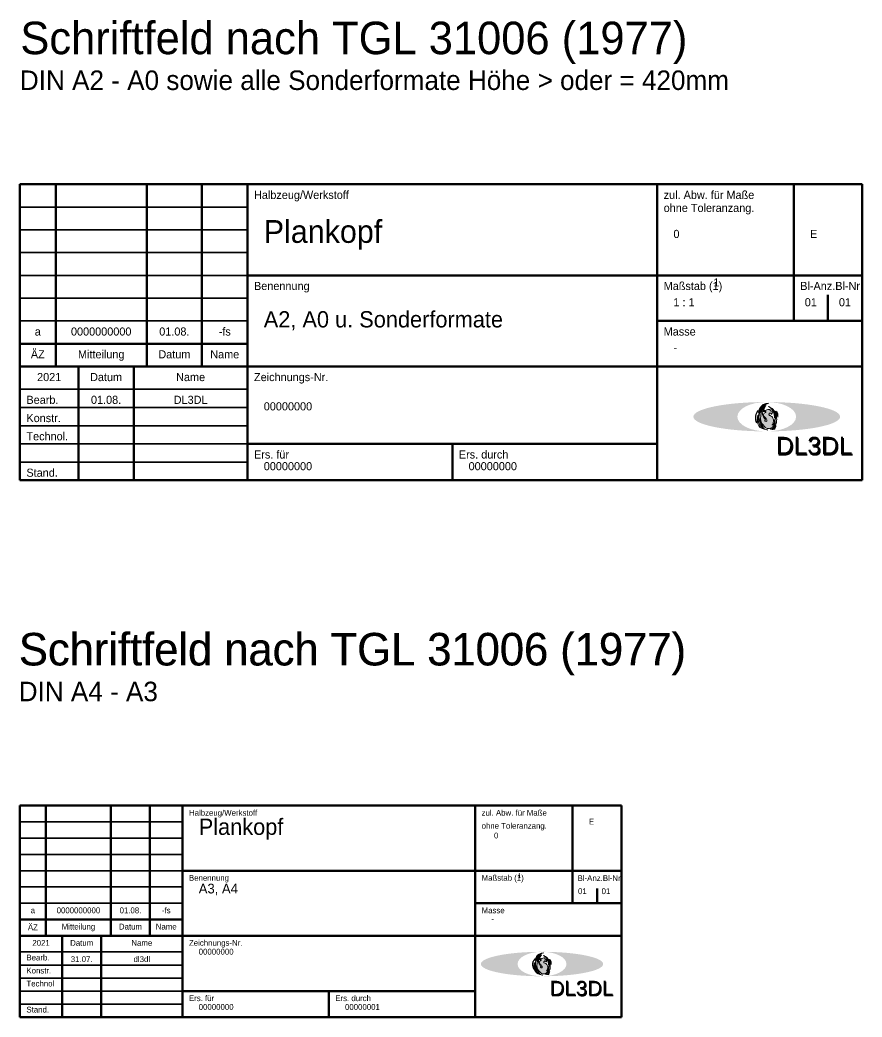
# Model space of a CAD drawing. Header units: millimetres. Extents: x -10 to 4154, y -219 to 3798.
# Drawn here: x 499.9 to 758.9, y -165 to 141.5 of the extents above; entities that cross this region are included whole.
import ezdxf
from ezdxf.enums import TextEntityAlignment as Align

# ---------------------------------------------------------------- set-up
doc = ezdxf.new("R2010")
doc.units = ezdxf.units.MM
for name, color, linetype, lineweight, true_color in [('_Logo_A_oval', 1, 'Continuous', 5, 0xff0000), ('_Logo_B_oval', 30, 'Continuous', 5, 0xff7f00), ('_Logo_C_oval', 16, 'Continuous', 5, 0x4c0000), ('_Logo_Phoenix', 96, 'Continuous', 5, 0x004c00), ('_Logo_Text1', 5, 'Continuous', 5, 0x0000ff), ('_Logo_Text2', 1, 'Continuous', 5, 0xff0000), ('Begrenzungslinie Felder', 5, 'Continuous', 50, 0x0000ff), ('Begrenzungslinie Schriftfeld', 30, 'Continuous', 100, 0xff7f00), ('Legende', 7, 'Continuous', 5, 0x000000), ('PK_Txt_ausgef', 3, 'Continuous', 5, 0x00ff00), ('Text_Ausgef', 3, 'Continuous', 5, 0x00ff00), ('Text_Vorgabe', 1, 'Continuous', 5, 0xff0000), ('Zeilenlinie', 134, 'Continuous', 35, 0x008080)]:
    doc.layers.add(name, color=color, linetype=linetype, lineweight=lineweight, true_color=true_color)
doc.styles.add('textstyle132', font='')
doc.styles.add('textstyle133', font='')
doc.styles.add('textstyle146', font='')
doc.styles.add('textstyle321', font='')
doc.styles.add('textstyle322', font='')
doc.styles.add('textstyle326', font='')
doc.styles.add('textstyle346', font='')
doc.styles.add('textstyle348', font='')
doc.styles.add('textstyle349', font='')
doc.styles.add('textstyle350', font='')
doc.styles.add('textstyle352', font='')
doc.styles.add('textstyle354', font='')
doc.styles.add('textstyle356', font='')
doc.styles.add('textstyle357', font='')
doc.styles.add('textstyle358', font='')
doc.styles.add('textstyle360', font='')
doc.styles.add('textstyle362', font='')
doc.styles.add('textstyle364', font='')
doc.styles.add('textstyle365', font='')
doc.styles.add('textstyle367', font='')
doc.styles.add('textstyle368', font='')
doc.styles.add('textstyle370', font='')
doc.styles.add('textstyle372', font='')
doc.styles.add('textstyle373', font='')
doc.styles.add('textstyle374', font='')
doc.styles.add('textstyle375', font='')
doc.styles.add('textstyle376', font='')
doc.styles.add('textstyle378', font='')
doc.styles.add('textstyle379', font='')
doc.styles.add('textstyle381', font='')
doc.styles.add('textstyle382', font='')
doc.styles.add('textstyle384', font='')
doc.styles.add('textstyle385', font='')
doc.styles.add('textstyle387', font='')
doc.styles.add('textstyle388', font='')
doc.styles.add('textstyle390', font='')
doc.styles.add('textstyle391', font='')
doc.styles.add('textstyle393', font='')
doc.styles.add('textstyle395', font='')
doc.styles.add('textstyle397', font='')
doc.styles.add('textstyle399', font='')
doc.styles.add('textstyle401', font='')
doc.styles.add('textstyle403', font='')
doc.styles.add('textstyle405', font='')
doc.styles.add('textstyle407', font='')
doc.styles.add('textstyle409', font='')
doc.styles.add('textstyle411', font='')
doc.styles.add('textstyle413', font='')
doc.styles.add('textstyle415', font='')
doc.styles.add('textstyle417', font='')
doc.styles.add('textstyle419', font='')
doc.styles.add('textstyle421', font='')
doc.styles.add('textstyle423', font='')
doc.styles.add('textstyle425', font='')
doc.styles.add('textstyle427', font='')
doc.styles.add('textstyle428', font='')
doc.styles.add('textstyle430', font='')
doc.styles.add('textstyle432', font='')
doc.styles.add('textstyle437', font='')
doc.styles.add('textstyle438', font='')
doc.styles.add('textstyle440', font='')
doc.styles.add('textstyle462', font='')
doc.styles.add('textstyle463', font='')
doc.styles.add('textstyle464', font='')
doc.styles.add('textstyle465', font='')
doc.styles.add('textstyle473', font='')
doc.styles.add('textstyle475', font='')
doc.styles.add('textstyle477', font='')
doc.styles.add('textstyle479', font='')
doc.styles.add('textstyle483', font='')
doc.styles.add('textstyle486', font='')
doc.styles.add('textstyle488', font='')
doc.styles.add('textstyle490', font='')
doc.styles.add('textstyle492', font='')
doc.styles.add('textstyle494', font='')
doc.styles.add('textstyle496', font='')
doc.styles.add('textstyle498', font='')
doc.styles.add('textstyle500', font='')
doc.styles.add('textstyle502', font='')
doc.styles.add('textstyle504', font='')
doc.styles.add('textstyle506', font='')
doc.styles.add('textstyle508', font='')
doc.styles.add('textstyle510', font='')
doc.styles.add('textstyle512', font='')
doc.styles.add('textstyle514', font='')
doc.styles.add('textstyle516', font='')
doc.styles.get('textstyle132').set_extended_font_data('TGL 31034-1')
doc.styles.get('textstyle133').set_extended_font_data('TGL 31034-1')
doc.styles.get('textstyle146').set_extended_font_data('TGL 31034-1')
doc.styles.get('textstyle321').set_extended_font_data('TGL 31034-1')
doc.styles.get('textstyle322').set_extended_font_data('TGL 31034-1')
doc.styles.get('textstyle326').set_extended_font_data('TGL 31034-1')
doc.styles.get('textstyle346').set_extended_font_data('TGL 31034-1')
doc.styles.get('textstyle348').set_extended_font_data('TGL 31034-1')
doc.styles.get('textstyle349').set_extended_font_data('TGL 31034-1')
doc.styles.get('textstyle350').set_extended_font_data('TGL 31034-1')
doc.styles.get('textstyle352').set_extended_font_data('TGL 31034-1')
doc.styles.get('textstyle354').set_extended_font_data('TGL 31034-1')
doc.styles.get('textstyle356').set_extended_font_data('TGL 31034-1')
doc.styles.get('textstyle357').set_extended_font_data('TGL 31034-1')
doc.styles.get('textstyle358').set_extended_font_data('TGL 31034-1')
doc.styles.get('textstyle360').set_extended_font_data('TGL 31034-1')
doc.styles.get('textstyle362').set_extended_font_data('TGL 31034-1')
doc.styles.get('textstyle364').set_extended_font_data('TGL 31034-1')
doc.styles.get('textstyle365').set_extended_font_data('TGL 31034-1')
doc.styles.get('textstyle367').set_extended_font_data('TGL 31034-1')
doc.styles.get('textstyle368').set_extended_font_data('TGL 31034-1')
doc.styles.get('textstyle370').set_extended_font_data('TGL 31034-1')
doc.styles.get('textstyle372').set_extended_font_data('TGL 31034-1')
doc.styles.get('textstyle373').set_extended_font_data('TGL 31034-1')
doc.styles.get('textstyle374').set_extended_font_data('TGL 31034-1')
doc.styles.get('textstyle375').set_extended_font_data('TGL 31034-1')
doc.styles.get('textstyle376').set_extended_font_data('TGL 31034-1')
doc.styles.get('textstyle378').set_extended_font_data('TGL 31034-1')
doc.styles.get('textstyle379').set_extended_font_data('TGL 31034-1')
doc.styles.get('textstyle381').set_extended_font_data('TGL 31034-1')
doc.styles.get('textstyle382').set_extended_font_data('TGL 31034-1')
doc.styles.get('textstyle384').set_extended_font_data('TGL 31034-1')
doc.styles.get('textstyle385').set_extended_font_data('TGL 31034-1')
doc.styles.get('textstyle387').set_extended_font_data('TGL 31034-1')
doc.styles.get('textstyle388').set_extended_font_data('TGL 31034-1')
doc.styles.get('textstyle390').set_extended_font_data('TGL 31034-1')
doc.styles.get('textstyle391').set_extended_font_data('TGL 31034-1')
doc.styles.get('textstyle393').set_extended_font_data('TGL 31034-1')
doc.styles.get('textstyle395').set_extended_font_data('TGL 31034-1')
doc.styles.get('textstyle397').set_extended_font_data('TGL 31034-1')
doc.styles.get('textstyle399').set_extended_font_data('TGL 31034-1')
doc.styles.get('textstyle401').set_extended_font_data('TGL 31034-1')
doc.styles.get('textstyle403').set_extended_font_data('TGL 31034-1')
doc.styles.get('textstyle405').set_extended_font_data('TGL 31034-1')
doc.styles.get('textstyle407').set_extended_font_data('TGL 31034-1')
doc.styles.get('textstyle409').set_extended_font_data('TGL 31034-1')
doc.styles.get('textstyle411').set_extended_font_data('TGL 31034-1')
doc.styles.get('textstyle413').set_extended_font_data('TGL 31034-1')
doc.styles.get('textstyle415').set_extended_font_data('TGL 31034-1')
doc.styles.get('textstyle417').set_extended_font_data('TGL 31034-1')
doc.styles.get('textstyle419').set_extended_font_data('TGL 31034-1')
doc.styles.get('textstyle421').set_extended_font_data('TGL 31034-1')
doc.styles.get('textstyle423').set_extended_font_data('TGL 31034-1')
doc.styles.get('textstyle425').set_extended_font_data('TGL 31034-1')
doc.styles.get('textstyle427').set_extended_font_data('TGL 31034-1')
doc.styles.get('textstyle428').set_extended_font_data('TGL 31034-1')
doc.styles.get('textstyle430').set_extended_font_data('TGL 31034-1')
doc.styles.get('textstyle432').set_extended_font_data('TGL 31034-1')
doc.styles.get('textstyle437').set_extended_font_data('TGL 31034-1')
doc.styles.get('textstyle438').set_extended_font_data('TGL 31034-1')
doc.styles.get('textstyle440').set_extended_font_data('TGL 31034-1')
doc.styles.get('textstyle462').set_extended_font_data('Arial')
doc.styles.get('textstyle463').set_extended_font_data('Arial')
doc.styles.get('textstyle464').set_extended_font_data('Arial')
doc.styles.get('textstyle465').set_extended_font_data('Arial')
doc.styles.get('textstyle473').set_extended_font_data('TGL 31034-1')
doc.styles.get('textstyle475').set_extended_font_data('TGL 31034-1')
doc.styles.get('textstyle477').set_extended_font_data('TGL 31034-1')
doc.styles.get('textstyle479').set_extended_font_data('TGL 31034-1')
doc.styles.get('textstyle483').set_extended_font_data('TGL 31034-1')
doc.styles.get('textstyle486').set_extended_font_data('TGL 31034-1')
doc.styles.get('textstyle488').set_extended_font_data('TGL 31034-1')
doc.styles.get('textstyle490').set_extended_font_data('TGL 31034-1')
doc.styles.get('textstyle492').set_extended_font_data('TGL 31034-1')
doc.styles.get('textstyle494').set_extended_font_data('TGL 31034-1')
doc.styles.get('textstyle496').set_extended_font_data('TGL 31034-1')
doc.styles.get('textstyle498').set_extended_font_data('TGL 31034-1')
doc.styles.get('textstyle500').set_extended_font_data('TGL 31034-1')
doc.styles.get('textstyle502').set_extended_font_data('TGL 31034-1')
doc.styles.get('textstyle504').set_extended_font_data('TGL 31034-1')
doc.styles.get('textstyle506').set_extended_font_data('TGL 31034-1')
doc.styles.get('textstyle508').set_extended_font_data('TGL 31034-1')
doc.styles.get('textstyle510').set_extended_font_data('TGL 31034-1')
doc.styles.get('textstyle512').set_extended_font_data('TGL 31034-1')
doc.styles.get('textstyle514').set_extended_font_data('TGL 31034-1')
doc.styles.get('textstyle516').set_extended_font_data('TGL 31034-1')

msp = doc.modelspace()

# ---------------------------------------------------------------- hatches: boundary and pattern name
at = {"layer": '_Logo_A_oval'}
h = msp.add_hatch(color=256, dxfattribs=at)
edge = h.paths.add_edge_path()
edge.add_ellipse((729.57, 19.56), major_axis=(9.03, 0), ratio=0.5, start_angle=0, end_angle=360)
edge = h.paths.add_edge_path()
edge.add_ellipse((729.57, 19.56), major_axis=(13.54, 0), ratio=0.333333, start_angle=0, end_angle=360)
h = msp.add_hatch(color=256, dxfattribs=at)
edge = h.paths.add_edge_path()
edge.add_ellipse((660.45, -148.7), major_axis=(7.52, 0), ratio=0.5, start_angle=0, end_angle=360)
edge = h.paths.add_edge_path()
edge.add_ellipse((660.45, -148.7), major_axis=(11.29, 0), ratio=0.333333, start_angle=0, end_angle=360)
at = {"layer": '_Logo_B_oval'}
h = msp.add_hatch(color=256, dxfattribs=at)
edge = h.paths.add_edge_path()
edge.add_ellipse((729.57, 19.56), major_axis=(13.54, 0), ratio=0.333333, start_angle=0, end_angle=360)
edge = h.paths.add_edge_path()
edge.add_ellipse((729.57, 19.56), major_axis=(18.06, 0), ratio=0.25, start_angle=0, end_angle=360)
h = msp.add_hatch(color=256, dxfattribs=at)
edge = h.paths.add_edge_path()
edge.add_ellipse((660.45, -148.7), major_axis=(11.29, 0), ratio=0.333333, start_angle=0, end_angle=360)
edge = h.paths.add_edge_path()
edge.add_ellipse((660.45, -148.7), major_axis=(15.05, 0), ratio=0.25, start_angle=0, end_angle=360)
at = {"layer": '_Logo_C_oval'}
h = msp.add_hatch(color=256, dxfattribs=at)
edge = h.paths.add_edge_path()
edge.add_ellipse((729.57, 19.56), major_axis=(18.06, 0), ratio=0.25, start_angle=0, end_angle=360)
edge = h.paths.add_edge_path()
edge.add_ellipse((729.57, 19.56), major_axis=(22.57, 0), ratio=0.2, start_angle=0, end_angle=360)
h = msp.add_hatch(color=256, dxfattribs=at)
edge = h.paths.add_edge_path()
edge.add_ellipse((660.45, -148.7), major_axis=(15.05, 0), ratio=0.25, start_angle=0, end_angle=360)
edge = h.paths.add_edge_path()
edge.add_ellipse((660.45, -148.7), major_axis=(18.81, 0), ratio=0.2, start_angle=0, end_angle=360)
at = {"layer": '_Logo_Phoenix'}
h = msp.add_hatch(color=256, dxfattribs=at)
edge = h.paths.add_edge_path()
edge.add_spline(control_points=[(726.95, 21.47), (725.51, 20.1), (726.2, 17.8), (726.52, 17.65)], knot_values=[0, 0, 0, 0, 1, 1, 1, 1], degree=3, periodic=0)
edge.add_spline(control_points=[(726.52, 17.65), (726.42, 17.73), (725.72, 20.03), (726.95, 21.47)], knot_values=[0, 0, 0, 0, 1, 1, 1, 1], degree=3, periodic=0)
h = msp.add_hatch(color=256, dxfattribs=at)
edge = h.paths.add_edge_path()
edge.add_spline(control_points=[(728.9, 18.99), (729.27, 18.76), (729.01, 18.34), (729.01, 18.34), (729.01, 18.34), (729.1, 18.12), (729.67, 18.11), (729.58, 18.64), (729.47, 18.99), (729, 19.46), (728.63, 19.77), (728.5, 20.19), (728.77, 20.63), (729.22, 20.92), (729.3, 21.04), (729.24, 21.19), (728.98, 21.18), (728.75, 21.12), (728.56, 21.23), (728.61, 21.54), (728.9, 21.69), (728.91, 21.71), (728.91, 21.69), (728.83, 21.56), (728.7, 21.46), (728.81, 21.36), (729.15, 21.46), (729.56, 21.68), (730.29, 21.83), (730.55, 21.8), (730.59, 21.73), (730.62, 21.5), (730.53, 21.31), (730.89, 21.34), (731.14, 21.23), (731.34, 21.02), (731.3, 20.68), (731.06, 20.37), (730.96, 20.3), (730.96, 20.3), (730.94, 20.48), (730.88, 20.66), (730.67, 20.71), (730.37, 20.66), (730.24, 20.37), (730.25, 20.02), (730.51, 19.91), (731.04, 19.72), (731.3, 19.4)], knot_values=[0, 0, 0, 0, 1, 2, 3, 4, 5, 6, 7, 8, 9, 10, 11, 12, 13, 14, 15, 16, 17, 18, 19, 20, 21, 22, 23, 24, 25, 26, 27, 28, 29, 30, 31, 32, 33, 34, 35, 36, 37, 38, 39, 40, 41, 42, 43, 44, 45, 46, 46, 46, 46], degree=3, periodic=0)
edge.add_spline(control_points=[(731.3, 19.4), (731.54, 18.98), (731.71, 18.39), (731.61, 17.82), (731.41, 17.31), (731.22, 16.99), (731.22, 16.99), (731.84, 17.36), (732.01, 18), (732, 18.49), (731.94, 18.62), (732.12, 18.3), (732.14, 17.72), (732.03, 17.36), (731.53, 16.43), (731, 16.09), (730.41, 15.93), (729.7, 15.92), (729.26, 16.14), (729.26, 16.14), (729.26, 16.14)], knot_values=[0, 0, 0, 0, 1, 2, 3, 4, 5, 6, 7, 8, 9, 10, 11, 12, 13, 14, 15, 16, 17, 18, 18, 18, 18], degree=3, periodic=0)
edge.add_spline(control_points=[(729.26, 16.14), (729.26, 16.14), (729.2, 16.11), (725.72, 20.1), (729.33, 22.98)], knot_values=[0, 0, 0, 0, 1, 2, 2, 2, 2], degree=3, periodic=0)
edge.add_spline(control_points=[(729.33, 22.98), (727.74, 20.93), (728.9, 18.99), (728.9, 18.99), (728.9, 18.99), (728.9, 18.99), (728.9, 18.99)], knot_values=[0, 0, 0, 0, 1, 2, 3, 4, 4, 4, 4], degree=3, periodic=0)
h = msp.add_hatch(color=256, dxfattribs=at)
edge = h.paths.add_edge_path()
edge.add_spline(control_points=[(728.79, 23.05), (727.01, 19.57), (728.67, 15.95), (728.66, 15.94), (728.66, 15.94), (726.09, 19.62), (728.79, 23.04), (728.79, 23.05), (728.79, 23.05)], knot_values=[0, 0, 0, 0, 1, 2, 3, 4, 5, 6, 6, 6, 6], degree=3, periodic=0)
h = msp.add_hatch(color=256, dxfattribs=at)
edge = h.paths.add_edge_path()
edge.add_spline(control_points=[(730.25, 23.69), (727.86, 23.11), (726.98, 20.82), (726.98, 20.82)], knot_values=[0, 0, 0, 0, 1, 1, 1, 1], degree=3, periodic=0)
edge.add_spline(control_points=[(726.98, 20.82), (727.01, 20.99), (727.33, 23.68), (730.25, 23.69)], knot_values=[0, 0, 0, 0, 1, 1, 1, 1], degree=3, periodic=0)
h = msp.add_hatch(color=256, dxfattribs=at)
edge = h.paths.add_edge_path()
edge.add_spline(control_points=[(731.84, 20.28), (731.89, 19.99), (731.92, 19.76), (731.95, 19.4), (731.95, 19.12), (731.95, 19.12), (731.95, 19.12), (732.08, 19.5), (732.08, 19.95), (731.98, 20.75), (731.73, 21.49), (731.51, 21.85), (730.9, 22.35), (730.09, 22.71), (730.09, 22.71), (730.09, 22.71)], knot_values=[0, 0, 0, 0, 1, 2, 3, 4, 5, 6, 7, 8, 9, 10, 11, 12, 13, 13, 13, 13], degree=3, periodic=0)
edge.add_spline(control_points=[(730.09, 22.71), (730.58, 22.46), (730.85, 22.18), (731.15, 21.81), (731.44, 21.42), (731.71, 20.8), (731.84, 20.28)], knot_values=[0, 0, 0, 0, 1, 2, 3, 4, 4, 4, 4], degree=3, periodic=0)
h = msp.add_hatch(color=256, dxfattribs=at)
edge = h.paths.add_edge_path()
edge.add_spline(control_points=[(732.62, 18.34), (732.59, 17.89), (732.45, 17.28), (732.26, 16.93), (731.83, 16.53), (731.58, 16.3), (731.58, 16.3), (731.76, 16.6), (731.99, 16.99), (732.13, 17.36), (732.14, 17.72), (731.98, 18.54)], knot_values=[0, 0, 0, 0, 1, 2, 3, 4, 5, 6, 7, 8, 9, 9, 9, 9], degree=3, periodic=0)
edge.add_spline(control_points=[(731.98, 18.54), (732.21, 18.66), (732.26, 18.91), (732.28, 19.67), (732.24, 20.35), (732.22, 20.72), (731.99, 21.45), (731.85, 21.55), (732.26, 21.03), (732.39, 20.67), (732.53, 20.16), (732.6, 19.66), (732.63, 18.98), (732.62, 18.34)], knot_values=[0, 0, 0, 0, 1, 2, 3, 4, 5, 6, 7, 8, 9, 10, 11, 11, 11, 11], degree=3, periodic=0)
h = msp.add_hatch(color=256, dxfattribs=at)
edge = h.paths.add_edge_path()
edge.add_spline(control_points=[(726.78, 20.03), (726.87, 16.63), (729.83, 15.46), (729.83, 15.46), (729.83, 15.46), (726.5, 16.28), (726.81, 19.99), (726.81, 19.99), (726.78, 20.03)], knot_values=[0, 0, 0, 0, 1, 2, 3, 4, 5, 6, 6, 6, 6], degree=3, periodic=0)
h = msp.add_hatch(color=256, dxfattribs=at)
edge = h.paths.add_edge_path()
edge.add_spline(control_points=[(732.93, 19.38), (732.93, 19.86), (732.86, 20.17), (732.79, 20.53), (732.64, 20.82), (732.32, 21.28), (732.32, 21.28), (732.32, 21.28)], knot_values=[0, 0, 0, 0, 1, 2, 3, 4, 5, 5, 5, 5], degree=3, periodic=0)
edge.add_spline(control_points=[(732.32, 21.28), (733.08, 20.9), (732.93, 19.38), (732.93, 19.38), (732.93, 19.38)], knot_values=[0, 0, 0, 0, 1, 2, 2, 2, 2], degree=3, periodic=0)
h = msp.add_hatch(color=256, dxfattribs=at)
edge = h.paths.add_edge_path()
edge.add_spline(control_points=[(730.77, 15.78), (731.09, 15.64), (731.63, 15.63), (731.92, 15.72), (732.18, 16.01), (732.35, 16.42), (732.37, 16.72), (732.4, 16.86), (732.4, 16.86), (732.4, 16.86), (732.3, 16.59), (732.21, 16.5), (732, 16.23), (731.76, 16.07), (731.54, 15.98), (731.21, 15.87), (730.88, 15.85), (730.77, 15.85), (730.65, 15.86), (730.65, 15.85), (730.65, 15.85), (730.72, 15.8), (730.77, 15.78), (730.77, 15.78), (730.77, 15.78)], knot_values=[0, 0, 0, 0, 1, 2, 3, 4, 5, 6, 7, 8, 9, 10, 11, 12, 13, 14, 15, 16, 17, 18, 19, 20, 21, 22, 22, 22, 22], degree=3, periodic=0)
h = msp.add_hatch(color=256, dxfattribs=at)
edge = h.paths.add_edge_path()
edge.add_spline(control_points=[(658.27, -147.11), (657.07, -148.25), (657.65, -150.16), (657.91, -150.29)], knot_values=[0, 0, 0, 0, 1, 1, 1, 1], degree=3, periodic=0)
edge.add_spline(control_points=[(657.91, -150.29), (657.83, -150.22), (657.25, -148.31), (658.27, -147.11)], knot_values=[0, 0, 0, 0, 1, 1, 1, 1], degree=3, periodic=0)
h = msp.add_hatch(color=256, dxfattribs=at)
edge = h.paths.add_edge_path()
edge.add_spline(control_points=[(659.9, -149.18), (660.2, -149.36), (659.99, -149.72), (659.99, -149.72), (659.99, -149.72), (660.06, -149.9), (660.54, -149.9), (660.46, -149.47), (660.37, -149.18), (659.98, -148.79), (659.67, -148.53), (659.56, -148.17), (659.79, -147.81), (660.17, -147.57), (660.23, -147.47), (660.18, -147.34), (659.97, -147.35), (659.77, -147.4), (659.61, -147.31), (659.65, -147.05), (659.9, -146.92), (659.9, -146.91), (659.9, -146.92), (659.84, -147.03), (659.73, -147.12), (659.82, -147.2), (660.1, -147.12), (660.44, -146.94), (661.05, -146.81), (661.27, -146.83), (661.3, -146.89), (661.33, -147.09), (661.26, -147.25), (661.56, -147.21), (661.76, -147.31), (661.93, -147.48), (661.9, -147.77), (661.7, -148.02), (661.62, -148.08), (661.62, -148.08), (661.59, -147.94), (661.54, -147.78), (661.37, -147.74), (661.12, -147.79), (661.01, -148.02), (661.02, -148.32), (661.24, -148.41), (661.68, -148.56), (661.9, -148.84)], knot_values=[0, 0, 0, 0, 1, 2, 3, 4, 5, 6, 7, 8, 9, 10, 11, 12, 13, 14, 15, 16, 17, 18, 19, 20, 21, 22, 23, 24, 25, 26, 27, 28, 29, 30, 31, 32, 33, 34, 35, 36, 37, 38, 39, 40, 41, 42, 43, 44, 45, 46, 46, 46, 46], degree=3, periodic=0)
edge.add_spline(control_points=[(661.9, -148.84), (662.1, -149.18), (662.24, -149.67), (662.16, -150.15), (661.99, -150.58), (661.83, -150.84), (661.83, -150.84), (662.34, -150.53), (662.48, -150), (662.48, -149.59), (662.43, -149.49), (662.58, -149.75), (662.6, -150.23), (662.5, -150.54), (662.08, -151.31), (661.65, -151.59), (661.15, -151.73), (660.57, -151.73), (660.19, -151.55), (660.19, -151.55), (660.19, -151.55)], knot_values=[0, 0, 0, 0, 1, 2, 3, 4, 5, 6, 7, 8, 9, 10, 11, 12, 13, 14, 15, 16, 17, 18, 18, 18, 18], degree=3, periodic=0)
edge.add_spline(control_points=[(660.19, -151.55), (660.19, -151.55), (660.15, -151.58), (657.25, -148.25), (660.25, -145.85)], knot_values=[0, 0, 0, 0, 1, 2, 2, 2, 2], degree=3, periodic=0)
edge.add_spline(control_points=[(660.25, -145.85), (658.93, -147.56), (659.9, -149.18), (659.9, -149.18), (659.9, -149.18), (659.9, -149.18), (659.9, -149.18)], knot_values=[0, 0, 0, 0, 1, 2, 3, 4, 4, 4, 4], degree=3, periodic=0)
h = msp.add_hatch(color=256, dxfattribs=at)
edge = h.paths.add_edge_path()
edge.add_spline(control_points=[(659.81, -145.8), (658.32, -148.69), (659.71, -151.71), (659.7, -151.72), (659.7, -151.72), (657.55, -148.65), (659.81, -145.8), (659.81, -145.8), (659.81, -145.8)], knot_values=[0, 0, 0, 0, 1, 2, 3, 4, 5, 6, 6, 6, 6], degree=3, periodic=0)
h = msp.add_hatch(color=256, dxfattribs=at)
edge = h.paths.add_edge_path()
edge.add_spline(control_points=[(661.02, -145.26), (659.03, -145.74), (658.3, -147.65), (658.3, -147.65)], knot_values=[0, 0, 0, 0, 1, 1, 1, 1], degree=3, periodic=0)
edge.add_spline(control_points=[(658.3, -147.65), (658.32, -147.51), (658.59, -145.27), (661.02, -145.26)], knot_values=[0, 0, 0, 0, 1, 1, 1, 1], degree=3, periodic=0)
h = msp.add_hatch(color=256, dxfattribs=at)
edge = h.paths.add_edge_path()
edge.add_spline(control_points=[(662.34, -148.1), (662.39, -148.34), (662.41, -148.53), (662.43, -148.84), (662.44, -149.07), (662.44, -149.07), (662.44, -149.07), (662.54, -148.75), (662.54, -148.37), (662.47, -147.71), (662.25, -147.09), (662.07, -146.79), (661.56, -146.38), (660.89, -146.07), (660.89, -146.07), (660.89, -146.07)], knot_values=[0, 0, 0, 0, 1, 2, 3, 4, 5, 6, 7, 8, 9, 10, 11, 12, 13, 13, 13, 13], degree=3, periodic=0)
edge.add_spline(control_points=[(660.89, -146.07), (661.29, -146.29), (661.52, -146.52), (661.77, -146.83), (662.01, -147.15), (662.24, -147.66), (662.34, -148.1)], knot_values=[0, 0, 0, 0, 1, 2, 3, 4, 4, 4, 4], degree=3, periodic=0)
h = msp.add_hatch(color=256, dxfattribs=at)
edge = h.paths.add_edge_path()
edge.add_spline(control_points=[(662.99, -149.71), (662.97, -150.09), (662.85, -150.6), (662.69, -150.89), (662.34, -151.22), (662.13, -151.42), (662.13, -151.42), (662.28, -151.16), (662.47, -150.84), (662.59, -150.53), (662.6, -150.23), (662.46, -149.55)], knot_values=[0, 0, 0, 0, 1, 2, 3, 4, 5, 6, 7, 8, 9, 9, 9, 9], degree=3, periodic=0)
edge.add_spline(control_points=[(662.46, -149.55), (662.66, -149.45), (662.69, -149.24), (662.72, -148.61), (662.68, -148.04), (662.66, -147.73), (662.47, -147.12), (662.35, -147.04), (662.69, -147.48), (662.8, -147.78), (662.92, -148.2), (662.98, -148.61), (663.01, -149.18), (662.99, -149.71)], knot_values=[0, 0, 0, 0, 1, 2, 3, 4, 5, 6, 7, 8, 9, 10, 11, 11, 11, 11], degree=3, periodic=0)
h = msp.add_hatch(color=256, dxfattribs=at)
edge = h.paths.add_edge_path()
edge.add_spline(control_points=[(658.13, -148.31), (658.2, -151.14), (660.67, -152.12), (660.67, -152.12), (660.67, -152.12), (657.9, -151.43), (658.15, -148.34), (658.15, -148.34), (658.13, -148.31)], knot_values=[0, 0, 0, 0, 1, 2, 3, 4, 5, 6, 6, 6, 6], degree=3, periodic=0)
h = msp.add_hatch(color=256, dxfattribs=at)
edge = h.paths.add_edge_path()
edge.add_spline(control_points=[(663.26, -148.85), (663.25, -148.45), (663.2, -148.19), (663.14, -147.89), (663.02, -147.65), (662.75, -147.27), (662.75, -147.27), (662.75, -147.27)], knot_values=[0, 0, 0, 0, 1, 2, 3, 4, 5, 5, 5, 5], degree=3, periodic=0)
edge.add_spline(control_points=[(662.75, -147.27), (663.38, -147.58), (663.26, -148.85), (663.26, -148.85), (663.26, -148.85)], knot_values=[0, 0, 0, 0, 1, 2, 2, 2, 2], degree=3, periodic=0)
h = msp.add_hatch(color=256, dxfattribs=at)
edge = h.paths.add_edge_path()
edge.add_spline(control_points=[(661.45, -151.85), (661.72, -151.96), (662.17, -151.97), (662.41, -151.9), (662.63, -151.66), (662.77, -151.32), (662.79, -151.06), (662.82, -150.95), (662.82, -150.95), (662.82, -150.95), (662.73, -151.18), (662.66, -151.25), (662.48, -151.47), (662.28, -151.61), (662.1, -151.68), (661.82, -151.77), (661.55, -151.79), (661.45, -151.79), (661.36, -151.79), (661.36, -151.79), (661.36, -151.79), (661.41, -151.83), (661.45, -151.85), (661.45, -151.85), (661.45, -151.85)], knot_values=[0, 0, 0, 0, 1, 2, 3, 4, 5, 6, 7, 8, 9, 10, 11, 12, 13, 14, 15, 16, 17, 18, 19, 20, 21, 22, 22, 22, 22], degree=3, periodic=0)

# ---------------------------------------------------------------- linework, layer by layer
for points in [[(726.95, 21.47), (725.51, 20.1), (726.2, 17.8), (726.52, 17.65)], [(729.33, 22.98), (725.72, 20.1), (729.2, 16.11), (729.26, 16.14), (729.26, 16.14)], [(726.95, 21.47), (725.72, 20.03), (726.42, 17.73), (726.52, 17.65)], [(728.79, 23.05), (727.01, 19.57), (728.67, 15.95), (728.66, 15.94), (728.66, 15.94), (726.09, 19.62), (728.79, 23.04), (728.79, 23.05), (728.79, 23.05)], [(730.25, 23.69), (727.33, 23.68), (727.01, 20.99), (726.98, 20.82)], [(730.25, 23.69), (727.86, 23.11), (726.98, 20.82), (726.98, 20.82)], [(729.33, 22.98), (727.74, 20.93), (728.9, 18.99), (728.9, 18.99), (728.9, 18.99), (728.9, 18.99), (728.9, 18.99)], [(728.9, 18.99), (729.27, 18.76), (729.01, 18.34), (729.01, 18.34), (729.01, 18.34), (729.1, 18.12), (729.67, 18.11), (729.58, 18.64), (729.47, 18.99), (729, 19.46), (728.63, 19.77), (728.5, 20.19), (728.77, 20.63), (729.22, 20.92), (729.3, 21.04), (729.24, 21.19), (728.98, 21.18), (728.75, 21.12), (728.56, 21.23), (728.61, 21.54), (728.9, 21.69), (728.91, 21.71), (728.91, 21.69), (728.83, 21.56), (728.7, 21.46), (728.81, 21.36), (729.15, 21.46), (729.56, 21.68), (730.29, 21.83), (730.55, 21.8), (730.59, 21.73), (730.62, 21.5), (730.53, 21.31), (730.89, 21.34), (731.14, 21.23), (731.34, 21.02), (731.3, 20.68), (731.06, 20.37), (730.96, 20.3), (730.96, 20.3), (730.94, 20.48), (730.88, 20.66), (730.67, 20.71), (730.37, 20.66), (730.24, 20.37), (730.25, 20.02), (730.51, 19.91), (731.04, 19.72), (731.3, 19.4)], [(730.09, 22.71), (730.58, 22.46), (730.85, 22.18), (731.15, 21.81), (731.44, 21.42), (731.71, 20.8), (731.84, 20.28)], [(731.84, 20.28), (731.89, 19.99), (731.92, 19.76), (731.95, 19.4), (731.95, 19.12), (731.95, 19.12), (731.95, 19.12), (732.08, 19.5), (732.08, 19.95), (731.98, 20.75), (731.73, 21.49), (731.51, 21.85), (730.9, 22.35), (730.09, 22.71), (730.09, 22.71), (730.09, 22.71)], [(731.98, 18.54), (732.21, 18.66), (732.26, 18.91), (732.28, 19.67), (732.24, 20.35), (732.22, 20.72), (731.99, 21.45), (731.85, 21.55), (732.26, 21.03), (732.39, 20.67), (732.53, 20.16), (732.6, 19.66), (732.63, 18.98), (732.62, 18.34)], [(726.78, 20.03), (726.87, 16.63), (729.83, 15.46), (729.83, 15.46), (729.83, 15.46), (726.5, 16.28), (726.81, 19.99), (726.81, 19.99), (726.78, 20.03)], [(731.3, 19.4), (731.54, 18.98), (731.71, 18.39), (731.61, 17.82), (731.41, 17.31), (731.22, 16.99), (731.22, 16.99), (731.84, 17.36), (732.01, 18), (732, 18.49), (731.94, 18.62), (732.12, 18.3), (732.14, 17.72), (732.03, 17.36), (731.53, 16.43), (731, 16.09), (730.41, 15.93), (729.7, 15.92), (729.26, 16.14), (729.26, 16.14), (729.26, 16.14)], [(732.62, 18.34), (732.59, 17.89), (732.45, 17.28), (732.26, 16.93), (731.83, 16.53), (731.58, 16.3), (731.58, 16.3), (731.76, 16.6), (731.99, 16.99), (732.13, 17.36), (732.14, 17.72), (731.98, 18.54)], [(732.32, 21.28), (733.08, 20.9), (732.93, 19.38), (732.93, 19.38), (732.93, 19.38)], [(732.93, 19.38), (732.93, 19.86), (732.86, 20.17), (732.79, 20.53), (732.64, 20.82), (732.32, 21.28), (732.32, 21.28), (732.32, 21.28)], [(730.77, 15.78), (731.09, 15.64), (731.63, 15.63), (731.92, 15.72), (732.18, 16.01), (732.35, 16.42), (732.37, 16.72), (732.4, 16.86), (732.4, 16.86), (732.4, 16.86), (732.3, 16.59), (732.21, 16.5), (732, 16.23), (731.76, 16.07), (731.54, 15.98), (731.21, 15.87), (730.88, 15.85), (730.77, 15.85), (730.65, 15.86), (730.65, 15.85), (730.65, 15.85), (730.72, 15.8), (730.77, 15.78), (730.77, 15.78), (730.77, 15.78)], [(658.27, -147.11), (657.07, -148.25), (657.65, -150.16), (657.91, -150.29)], [(660.25, -145.85), (657.25, -148.25), (660.15, -151.58), (660.19, -151.55), (660.19, -151.55)], [(658.27, -147.11), (657.25, -148.31), (657.83, -150.22), (657.91, -150.29)], [(659.81, -145.8), (658.32, -148.69), (659.71, -151.71), (659.7, -151.72), (659.7, -151.72), (657.55, -148.65), (659.81, -145.8), (659.81, -145.8), (659.81, -145.8)], [(661.02, -145.26), (658.59, -145.27), (658.32, -147.51), (658.3, -147.65)], [(661.02, -145.26), (659.03, -145.74), (658.3, -147.65), (658.3, -147.65)], [(660.25, -145.85), (658.93, -147.56), (659.9, -149.18), (659.9, -149.18), (659.9, -149.18), (659.9, -149.18), (659.9, -149.18)], [(659.9, -149.18), (660.2, -149.36), (659.99, -149.72), (659.99, -149.72), (659.99, -149.72), (660.06, -149.9), (660.54, -149.9), (660.46, -149.47), (660.37, -149.18), (659.98, -148.79), (659.67, -148.53), (659.56, -148.17), (659.79, -147.81), (660.17, -147.57), (660.23, -147.47), (660.18, -147.34), (659.97, -147.35), (659.77, -147.4), (659.61, -147.31), (659.65, -147.05), (659.9, -146.92), (659.9, -146.91), (659.9, -146.92), (659.84, -147.03), (659.73, -147.12), (659.82, -147.2), (660.1, -147.12), (660.44, -146.94), (661.05, -146.81), (661.27, -146.83), (661.3, -146.89), (661.33, -147.09), (661.26, -147.25), (661.56, -147.21), (661.76, -147.31), (661.93, -147.48), (661.9, -147.77), (661.7, -148.02), (661.62, -148.08), (661.62, -148.08), (661.59, -147.94), (661.54, -147.78), (661.37, -147.74), (661.12, -147.79), (661.01, -148.02), (661.02, -148.32), (661.24, -148.41), (661.68, -148.56), (661.9, -148.84)], [(660.89, -146.07), (661.29, -146.29), (661.52, -146.52), (661.77, -146.83), (662.01, -147.15), (662.24, -147.66), (662.34, -148.1)], [(662.34, -148.1), (662.39, -148.34), (662.41, -148.53), (662.43, -148.84), (662.44, -149.07), (662.44, -149.07), (662.44, -149.07), (662.54, -148.75), (662.54, -148.37), (662.47, -147.71), (662.25, -147.09), (662.07, -146.79), (661.56, -146.38), (660.89, -146.07), (660.89, -146.07), (660.89, -146.07)], [(662.46, -149.55), (662.66, -149.45), (662.69, -149.24), (662.72, -148.61), (662.68, -148.04), (662.66, -147.73), (662.47, -147.12), (662.35, -147.04), (662.69, -147.48), (662.8, -147.78), (662.92, -148.2), (662.98, -148.61), (663.01, -149.18), (662.99, -149.71)], [(658.13, -148.31), (658.2, -151.14), (660.67, -152.12), (660.67, -152.12), (660.67, -152.12), (657.9, -151.43), (658.15, -148.34), (658.15, -148.34), (658.13, -148.31)], [(661.9, -148.84), (662.1, -149.18), (662.24, -149.67), (662.16, -150.15), (661.99, -150.58), (661.83, -150.84), (661.83, -150.84), (662.34, -150.53), (662.48, -150), (662.48, -149.59), (662.43, -149.49), (662.58, -149.75), (662.6, -150.23), (662.5, -150.54), (662.08, -151.31), (661.65, -151.59), (661.15, -151.73), (660.57, -151.73), (660.19, -151.55), (660.19, -151.55), (660.19, -151.55)], [(662.99, -149.71), (662.97, -150.09), (662.85, -150.6), (662.69, -150.89), (662.34, -151.22), (662.13, -151.42), (662.13, -151.42), (662.28, -151.16), (662.47, -150.84), (662.59, -150.53), (662.6, -150.23), (662.46, -149.55)], [(662.75, -147.27), (663.38, -147.58), (663.26, -148.85), (663.26, -148.85), (663.26, -148.85)], [(663.26, -148.85), (663.25, -148.45), (663.2, -148.19), (663.14, -147.89), (663.02, -147.65), (662.75, -147.27), (662.75, -147.27), (662.75, -147.27)], [(661.45, -151.85), (661.72, -151.96), (662.17, -151.97), (662.41, -151.9), (662.63, -151.66), (662.77, -151.32), (662.79, -151.06), (662.82, -150.95), (662.82, -150.95), (662.82, -150.95), (662.73, -151.18), (662.66, -151.25), (662.48, -151.47), (662.28, -151.61), (662.1, -151.68), (661.82, -151.77), (661.55, -151.79), (661.45, -151.79), (661.36, -151.79), (661.36, -151.79), (661.36, -151.79), (661.41, -151.83), (661.45, -151.85), (661.45, -151.85), (661.45, -151.85)]]:
    msp.add_open_spline(points, degree=3, dxfattribs=at)
at = {"layer": 'Begrenzungslinie Felder'}
for p, q in [((510.87, 91), (510.87, 35)), ((538.87, 91), (538.87, 35)), ((555.87, 91), (555.87, 35)), ((569.87, 91), (569.87, 35)), ((695.87, 91), (695.87, 63)), ((737.87, 91), (737.87, 63)), ((695.87, 63), (569.87, 63)), ((695.87, 63), (737.87, 63)), ((695.87, 63), (695.87, 49)), ((737.87, 63), (758.87, 63)), ((737.87, 63), (737.87, 49)), ((748.37, 49), (748.37, 57)), ((695.87, 49), (758.87, 49)), ((695.87, 49), (695.87, 35)), ((499.87, 42), (569.87, 42)), ((499.87, 35), (569.87, 35)), ((517.87, 0), (517.87, 35)), ((534.87, 0), (534.87, 35)), ((695.87, 35), (569.87, 35)), ((569.87, 0), (569.87, 35)), ((695.87, 35), (695.87, 0)), ((695.87, 35), (758.87, 35)), ((569.87, 11.2), (695.87, 11.2)), ((632.87, 0), (632.87, 11.2)), ((507.87, -100), (507.87, -140)), ((527.87, -100), (527.87, -140)), ((539.87, -100), (539.87, -140)), ((549.87, -165), (549.87, -100)), ((639.87, -100), (639.87, -120)), ((669.87, -100), (669.87, -130)), ((639.87, -120), (549.87, -120)), ((639.87, -120), (639.87, -157)), ((684.87, -120), (639.87, -120)), ((677.37, -130), (677.37, -125.5)), ((669.87, -130), (639.87, -130)), ((677.37, -130), (669.87, -130)), ((684.87, -130), (677.37, -130)), ((499.87, -135), (549.87, -135)), ((499.87, -140), (549.87, -140)), ((512.87, -165), (512.87, -140)), ((524.87, -165), (524.87, -140)), ((549.87, -140), (639.87, -140)), ((639.87, -140), (684.87, -140)), ((639.87, -157), (549.87, -157)), ((594.87, -165), (594.87, -157)), ((639.87, -165), (639.87, -157))]:
    msp.add_line(p, q, dxfattribs=at)
at = {"layer": 'Begrenzungslinie Schriftfeld'}
for p, q in [((499.87, 91), (510.87, 91)), ((499.87, 91), (499.87, 84)), ((510.87, 91), (538.87, 91)), ((538.87, 91), (555.87, 91)), ((555.87, 91), (569.87, 91)), ((569.87, 91), (695.87, 91)), ((695.87, 91), (737.87, 91)), ((737.87, 91), (758.87, 91)), ((758.87, 91), (758.87, 63)), ((499.87, 84), (499.87, 77)), ((499.87, 77), (499.87, 70)), ((499.87, 70), (499.87, 63)), ((499.87, 63), (499.87, 56)), ((758.87, 63), (758.87, 49)), ((499.87, 56), (499.87, 49)), ((499.87, 49), (499.87, 42)), ((758.87, 49), (758.87, 35)), ((499.87, 42), (499.87, 35)), ((499.87, 35), (499.87, 28)), ((758.87, 35), (758.87, 0)), ((499.87, 22.4), (499.87, 28)), ((499.87, 16.8), (499.87, 22.4)), ((499.87, 11.2), (499.87, 16.8)), ((499.87, 5.6), (499.87, 11.2)), ((499.87, 0), (499.87, 5.6)), ((499.87, 0), (517.87, 0)), ((517.87, 0), (534.87, 0)), ((534.87, 0), (569.87, 0)), ((569.87, 0), (632.87, 0)), ((632.87, 0), (695.87, 0)), ((695.87, 0), (758.87, 0)), ((499.87, -100), (507.87, -100)), ((499.87, -100), (499.87, -105)), ((507.87, -100), (527.87, -100)), ((527.87, -100), (539.87, -100)), ((539.87, -100), (549.87, -100)), ((549.87, -100), (639.87, -100)), ((684.87, -100), (639.87, -100)), ((684.87, -100), (684.87, -120)), ((499.87, -105), (499.87, -110)), ((499.87, -110), (499.87, -115)), ((499.87, -115), (499.87, -120)), ((499.87, -120), (499.87, -125)), ((684.87, -120), (684.87, -130)), ((499.87, -125), (499.87, -130)), ((499.87, -130), (499.87, -135)), ((684.87, -130), (684.87, -165)), ((499.87, -135), (499.87, -140)), ((499.87, -145), (499.87, -140)), ((499.87, -149), (499.87, -145)), ((499.87, -153), (499.87, -149)), ((499.87, -157), (499.87, -153)), ((499.87, -161), (499.87, -157)), ((499.87, -165), (499.87, -161)), ((512.87, -165), (499.87, -165)), ((524.87, -165), (512.87, -165)), ((549.87, -165), (524.87, -165)), ((549.87, -165), (594.87, -165)), ((594.87, -165), (639.87, -165)), ((639.87, -165), (684.87, -165))]:
    msp.add_line(p, q, dxfattribs=at)
at = {"layer": 'Zeilenlinie'}
for p, q in [((499.87, 84), (569.87, 84)), ((499.87, 77), (569.87, 77)), ((499.87, 70), (569.87, 70)), ((499.87, 63), (569.87, 63)), ((499.87, 56), (569.87, 56)), ((499.87, 49), (569.87, 49)), ((499.87, 28), (569.87, 28)), ((499.87, 22.4), (569.87, 22.4)), ((499.87, 16.8), (569.87, 16.8)), ((499.87, 11.2), (569.87, 11.2)), ((499.87, 5.6), (569.87, 5.6)), ((499.87, -105), (549.87, -105)), ((499.87, -110), (549.87, -110)), ((499.87, -115), (549.87, -115)), ((499.87, -120), (549.87, -120)), ((499.87, -125), (549.87, -125)), ((499.87, -130), (549.87, -130)), ((499.87, -145), (549.87, -145)), ((499.87, -149), (549.87, -149)), ((499.87, -153), (549.87, -153)), ((499.87, -157), (549.87, -157)), ((499.87, -161), (549.87, -161)), ((499.87, -161), (549.87, -161))]:
    msp.add_line(p, q, dxfattribs=at)

# ---------------------------------------------------------------- texts
at = {"layer": '_Logo_Text1'}
for height, style, p in [(5.417, 'textstyle465', (744.42, 10.32)), (4.514, 'textstyle464', (672.83, -156.4))]:
    msp.add_text('DL3DL', height=height, dxfattribs=dict(at, style=style)).set_placement(p, align=Align.MIDDLE_CENTER)
at = {"layer": '_Logo_Text2'}
for height, style, p in [(5.417, 'textstyle463', (744.17, 10.68)), (4.514, 'textstyle462', (672.62, -156.1))]:
    msp.add_text('DL3DL', height=height, dxfattribs=dict(at, style=style)).set_placement(p, align=Align.MIDDLE_CENTER)
at = {"layer": 'Legende'}
for s, height, style, p in [('Schriftfeld nach TGL 31006 (1977)', 10, 'textstyle430', (500, 141)), ('DIN A2 - A0 sowie alle Sonderformate Höhe > oder = 420mm', 6, 'textstyle432', (499.87, 126)), ('Schriftfeld nach TGL 31006 (1977)', 10, 'textstyle428', (499.5, -46.91)), ('Schriftfeld nach TGL 31006 (1977)', 10, 'textstyle425', (499.63, -46.91)), ('DIN A4 - A3', 6, 'textstyle427', (499.5, -61.91))]:
    msp.add_text(s, height=height, dxfattribs=dict(at, style=style)).set_placement(p, align=Align.TOP_LEFT)
at = {"layer": 'PK_Txt_ausgef'}
for height, style, p in [(2.5, 'textstyle132', (713.14, 60.85)), (1.5, 'textstyle133', (652.94, -121.54))]:
    msp.add_text('1', height=height, dxfattribs=dict(at, style=style)).set_placement(p, align=Align.MIDDLE_LEFT)
at = {"layer": 'Text_Ausgef'}
for s, height, style, p in [('Plankopf', 7, 'textstyle385', (574.87, 80)), ('0', 2.5, 'textstyle373', (700.87, 77)), ('E', 2.5, 'textstyle374', (742.87, 77)), ('1 : 1', 2.5, 'textstyle375', (700.87, 56)), ('A2, A0 u. Sonderformate', 5, 'textstyle388', (574.87, 52)), ('-', 2.5, 'textstyle376', (700.87, 42)), ('00000000', 2.5, 'textstyle391', (574.87, 24)), ('00000000', 2.5, 'textstyle349', (574.87, 5.6)), ('00000000', 2.5, 'textstyle350', (637.87, 5.6)), ('Plankopf', 5, 'textstyle384', (554.87, -104)), ('E', 1.8, 'textstyle146', (674.87, -104)), ('0', 1.8, 'textstyle372', (645.68, -108.29)), ('A3, A4', 3, 'textstyle387', (554.87, -124)), ('01', 1.8, 'textstyle381', (671.52, -125.4)), ('01', 1.8, 'textstyle378', (678.78, -125.4)), ('-', 1.8, 'textstyle370', (644.87, -134)), ('00000000', 1.8, 'textstyle390', (554.87, -144)), ('00000000', 1.8, 'textstyle348', (554.87, -161)), ('00000001', 1.8, 'textstyle346', (599.87, -161))]:
    msp.add_text(s, height=height, dxfattribs=dict(at, style=style)).set_placement(p, align=Align.TOP_LEFT)
for s, height, style, p in [('01', 2.5, 'textstyle382', (743.12, 56)), ('01', 2.5, 'textstyle379', (753.62, 56)), ('a', 2.5, 'textstyle322', (505.37, 47)), ('0000000000', 2.5, 'textstyle368', (524.87, 47)), ('01.08.', 2.5, 'textstyle365', (547.37, 47)), ('-fs', 2.5, 'textstyle357', (562.87, 47)), ('2021', 2.5, 'textstyle354', (508.87, 33)), ('01.08.', 2.5, 'textstyle360', (526.37, 26)), ('DL3DL', 2.5, 'textstyle358', (552.37, 26)), ('a', 1.8, 'textstyle321', (503.87, -131.3)), ('0000000000', 1.8, 'textstyle367', (517.87, -131.3)), ('01.08.', 1.8, 'textstyle364', (533.87, -131.3)), ('-fs', 1.8, 'textstyle362', (544.87, -131.3)), ('2021', 1.8, 'textstyle326', (506.37, -141.3)), ('31.07.', 1.8, 'textstyle356', (518.87, -146.3)), ('dl3dl', 1.8, 'textstyle352', (537.37, -146.3))]:
    msp.add_text(s, height=height, dxfattribs=dict(at, style=style)).set_placement(p, align=Align.TOP_CENTER)
at = {"layer": 'Text_Vorgabe'}
for s, height, style, p in [('Halbzeug/Werkstoff', 2.5, 'textstyle488', (571.87, 89)), ('zul. Abw. für Maße', 2.5, 'textstyle407', (697.87, 89)), ('ohne Toleranzang.', 2.5, 'textstyle403', (697.87, 85)), ('Benennung', 2.5, 'textstyle423', (571.87, 61)), ('Maßstab (1)', 2.5, 'textstyle399', (697.87, 61)), ('Bl-Anz.Bl-Nr.', 2.5, 'textstyle440', (739.87, 61)), ('Masse', 2.5, 'textstyle395', (697.87, 47)), ('Zeichnungs-Nr.', 2.5, 'textstyle419', (571.87, 33)), ('Bearb.', 2.5, 'textstyle475', (501.87, 26)), ('Konstr.', 2.5, 'textstyle490', (501.87, 20.4)), ('Technol.', 2.5, 'textstyle496', (501.87, 14.8)), ('Ers. für', 2.5, 'textstyle415', (571.87, 9.2)), ('Ers. durch', 2.5, 'textstyle411', (634.87, 9.2)), ('Stand.', 2.5, 'textstyle514', (501.87, 3.6)), ('Halbzeug/Werkstoff', 1.8, 'textstyle421', (551.87, -101.3)), ('zul. Abw. für Maße', 1.8, 'textstyle401', (641.87, -101.3)), ('ohne Toleranzang.', 1.8, 'textstyle397', (641.87, -105.3)), ('Benennung', 1.8, 'textstyle417', (551.87, -121.3)), ('Maßstab (1)', 1.8, 'textstyle393', (641.87, -121.3)), ('Bl-Anz.Bl-Nr.', 1.8, 'textstyle437', (671.39, -121.39)), ('Masse', 1.8, 'textstyle438', (641.87, -131.3)), ('Zeichnungs-Nr.', 1.8, 'textstyle413', (551.87, -141.3)), ('Bearb.', 1.8, 'textstyle506', (501.87, -145.8)), ('Konstr.', 1.8, 'textstyle512', (501.87, -149.8)), ('Technol', 1.8, 'textstyle510', (501.87, -153.8)), ('Ers. für', 1.8, 'textstyle409', (551.87, -158.3)), ('Ers. durch', 1.8, 'textstyle405', (596.87, -158.3)), ('Stand.', 1.8, 'textstyle516', (501.87, -161.8))]:
    msp.add_text(s, height=height, dxfattribs=dict(at, style=style)).set_placement(p, align=Align.TOP_LEFT)
for s, height, style, p in [('ÄZ', 2.5, 'textstyle483', (505.37, 40)), ('Mitteilung', 2.5, 'textstyle477', (524.87, 40)), ('Datum', 2.5, 'textstyle479', (547.37, 40)), ('Name', 2.5, 'textstyle473', (562.87, 40)), ('Datum', 2.5, 'textstyle492', (526.37, 33)), ('Name', 2.5, 'textstyle486', (552.37, 33)), ('ÄZ', 1.8, 'textstyle504', (503.87, -136.5)), ('Mitteilung', 1.8, 'textstyle498', (517.87, -136.3)), ('Datum', 1.8, 'textstyle500', (533.87, -136.3)), ('Name', 1.8, 'textstyle494', (544.87, -136.3)), ('Datum', 1.8, 'textstyle508', (518.87, -141.3)), ('Name', 1.8, 'textstyle502', (537.37, -141.3))]:
    msp.add_text(s, height=height, dxfattribs=dict(at, style=style)).set_placement(p, align=Align.TOP_CENTER)

doc.saveas('drawing.dxf')
